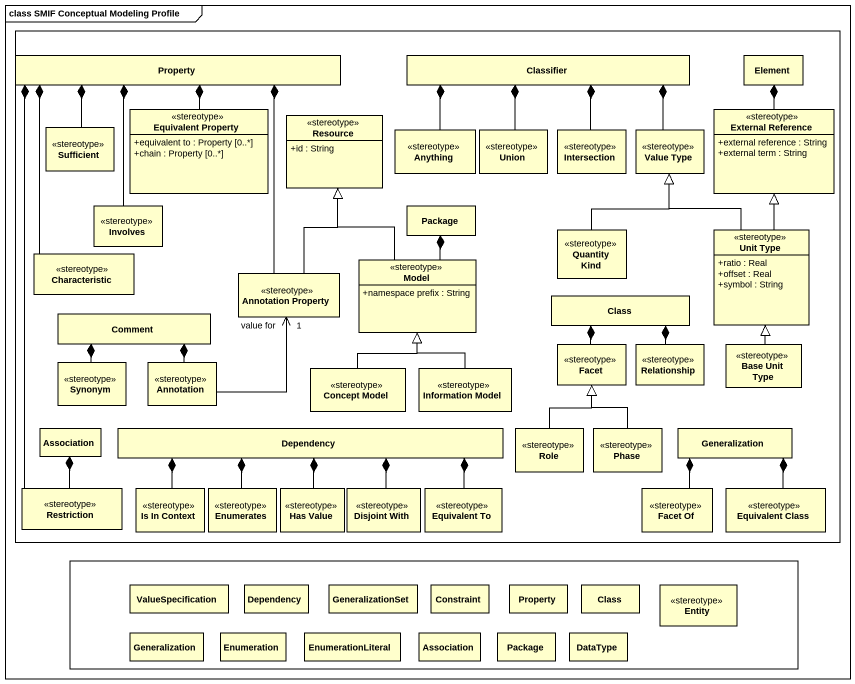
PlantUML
@startuml
mainframe class SMIF Conceptual Modeling Profile
hide circle
hide empty members
skinparam classAttributeIconSize 0
rectangle " " as rectangle1 {
  class Property
  class Classifier
  class Element
  class Sufficient <<stereotype>>
  class "Equivalent Property" as Equivalent_Property <<stereotype>> {
    +equivalent to : Property [0..*]
    +chain : Property [0..*]
  }
  class Resource <<stereotype>> {
    +id : String
  }
  class Anything <<stereotype>>
  class Union <<stereotype>>
  class Intersection <<stereotype>>
  class "Value Type" as Value_Type <<stereotype>>
  class "External Reference" as External_Reference <<stereotype>> {
    +external reference : String
    +external term : String
  }
  class Involves <<stereotype>>
  class "Package" as Package_
  class "Quantity Kind" as Quantity_Kind <<stereotype>>
  class "Unit Type" as Unit_Type <<stereotype>> {
    +ratio : Real
    +offset : Real
    +symbol : String
  }
  class Characteristic <<stereotype>>
  class "Annotation Property" as Annotation_Property <<stereotype>>
  class Model <<stereotype>> {
    +namespace prefix : String
  }
  class Comment
  class "Class" as Class_
  class Synonym <<stereotype>>
  class "Annotation" as Annotation_ <<stereotype>>
  class "Concept Model" as Concept_Model <<stereotype>>
  class "Information Model" as Information_Model <<stereotype>>
  class Facet <<stereotype>>
  class Relationship <<stereotype>>
  class "Base Unit Type" as Base_Unit_Type <<stereotype>>
  class Association
  class Dependency
  class Role <<stereotype>>
  class Phase <<stereotype>>
  class Generalization
  class Restriction <<stereotype>>
  class "Is In Context" as Is_In_Context <<stereotype>>
  class Enumerates <<stereotype>>
  class "Has Value" as Has_Value <<stereotype>>
  class "Disjoint With" as Disjoint_With <<stereotype>>
  class "Equivalent To" as Equivalent_To <<stereotype>>
  class "Facet Of" as Facet_Of <<stereotype>>
  class "Equivalent Class" as Equivalent_Class <<stereotype>>
}
rectangle " " as rectangle2 {
  class ValueSpecification
  class "Dependency" as Dependency_2
  class GeneralizationSet
  class Constraint
  class "Property" as Property_2
  class "Class" as Class__2
  class "Entity" as Entity_ <<stereotype>>
  class "Generalization" as Generalization_2
  class Enumeration
  class EnumerationLiteral
  class "Association" as Association_2
  class "Package" as Package__2
  class DataType
}
Sufficient -up-* Property
Equivalent_Property -up-* Property
Anything -up-* Classifier
Union -up-* Classifier
Intersection -up-* Classifier
Value_Type -up-* Classifier
External_Reference -up-* Element
Involves -up-* Property
Quantity_Kind -up-|> Value_Type
Unit_Type -up-|> Value_Type
Unit_Type -up-|> External_Reference
Characteristic -up-* Property
Annotation_Property -up-* Property
Annotation_Property -up-|> Resource
Annotation_Property "value for\n1" <-- Annotation_
Model -up-|> Resource
Model -up-* Package_
Synonym -up-* Comment
Annotation_ -up-* Comment
Concept_Model -up-|> Model
Information_Model -up-|> Model
Facet -up-* Class_
Relationship -up-* Class_
Base_Unit_Type -up-|> Unit_Type
Role -up-|> Facet
Phase -up-|> Facet
Restriction -up-* Property
Restriction -up-* Association
Is_In_Context -right-* Dependency
Enumerates -up-* Dependency
Has_Value -up-* Dependency
Disjoint_With -up-* Dependency
Equivalent_To -left-* Dependency
Facet_Of -up-* Generalization
Equivalent_Class -up-* Generalization
@enduml
